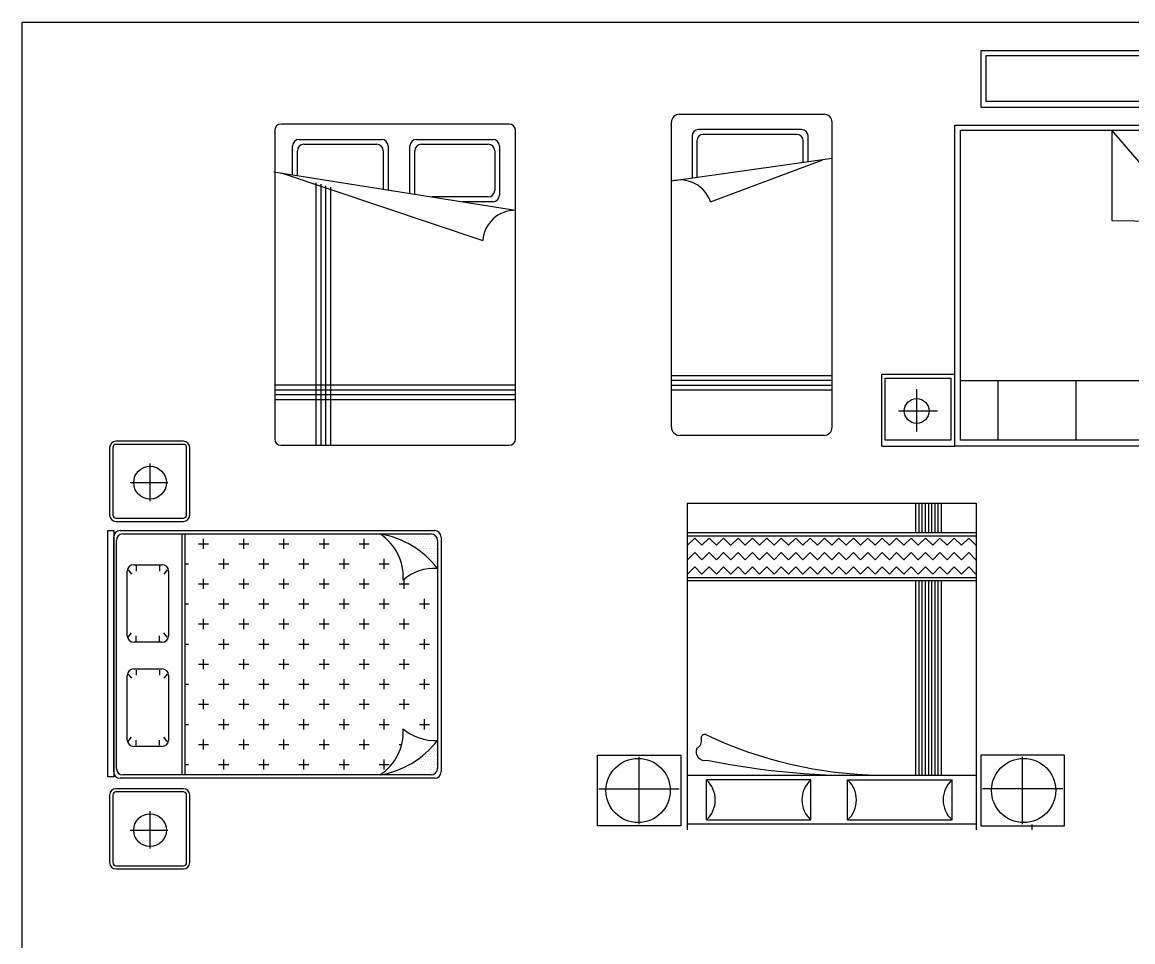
# Model space of a CAD drawing. Extents: x -42728 to 99010, y -18674 to 47645.
# Drawn here: x -1333 to 5584, y 40172 to 45898 of the extents above; entities that cross this region are included whole.
import ezdxf

# ---------------------------------------------------------------- set-up
doc = ezdxf.new("R2010")
doc.units = 0
doc.header["$LTSCALE"] = 100
doc.header["$MEASUREMENT"] = 0
doc.layers.get('0').update_dxf_attribs({"linetype": 'CONTINUOUS'})
doc.layers.add('LAYER1', color=9, linetype='CONTINUOUS')
doc.layers.add('家具', color=223, linetype='CONTINUOUS')

# ---------------------------------------------------------------- blocks, each defined once
blk = doc.blocks.new('A$C52715761')
at = {"layer": 'LAYER1', "color": 8}
for p, q in [((649.9, 2434.8), (1758.1, 2434.8)), ((649.9, 2146.9), (649.9, 2434.8)), ((1758.1, 2434.8), (1758.1, 2146.9)), ((1758.1, 2146.9), (649.9, 2146.9)), ((1923.8, 1399.5), (1431.6, 1967.8)), ((1431.6, 1967.8), (1431.6, 1405.3)), ((1431.6, 1405.3), (1923.8, 1399.5)), ((217.4, 91.5), (217.4, 356.7)), ((489.9, 409.8), (1923.8, 409.8)), ((724.6, 38.5), (724.6, 409.8)), ((1209.9, 38.5), (1209.9, 409.8)), ((1666.3, 38.5), (1666.3, 409.8)), ((2173.6, 91.5), (2173.6, 356.7)), ((103.8, 220.3), (346.1, 220.3)), ((2060, 220.3), (2302.3, 220.3)), ((1923.8, 38.5), (489.9, 38.5))]:
    blk.add_line(p, q, dxfattribs=at)
for centre in [(217.4, 220.3), (2173.6, 220.3)]:
    blk.add_circle(centre, 77.2, dxfattribs=at)
at = {"layer": '家具', "color": 3}
for p, q in [((619.6, 2465.1), (1788.4, 2465.1)), ((619.6, 2109), (619.6, 2465.1)), ((1788.4, 2465.1), (1788.4, 2109)), ((1788.4, 2109), (619.6, 2109)), ((454, 0), (454, 2000)), ((454, 2000), (1954, 2000)), ((489.9, 38.5), (489.9, 1967.8)), ((489.9, 1967.8), (1923.8, 1967.8)), ((1923.8, 1967.8), (1923.8, 38.5)), ((1954, 2000), (1954, 0)), ((0, 0), (0, 450)), ((0, 450), (454, 450)), ((20.5, 424.9), (429.4, 424.9)), ((20.5, 38.5), (20.5, 424.9)), ((429.4, 424.9), (429.4, 38.5)), ((1954, 450), (2400, 450)), ((1976.8, 417.3), (2378, 417.3)), ((1976.8, 23.4), (1976.8, 417.3)), ((2378, 417.3), (2378, 23.4)), ((2400, 450), (2400, 0)), ((429.4, 38.5), (20.5, 38.5)), ((2378, 23.4), (1976.8, 23.4)), ((0, 0), (454, 0)), ((1954, 0), (454, 0)), ((2400, 0), (1954, 0))]:
    blk.add_line(p, q, dxfattribs=at)
blk = doc.blocks.new('A$C4B267862')
at = {"layer": 'LAYER1', "color": 8}
for p, q in [((262.1, 2524.5), (262.1, 2291.1)), ((565.3, 2025.6), (627.8, 2025.6)), ((596.6, 1994.3), (596.6, 2056.8)), ((815.3, 2025.6), (877.8, 2025.6)), ((846.6, 1994.3), (846.6, 2056.8)), ((1065.3, 2025.6), (1127.8, 2025.6)), ((1096.6, 1994.3), (1096.6, 2056.8)), ((1315.3, 2025.6), (1377.8, 2025.6)), ((1346.6, 1994.3), (1346.6, 2056.8)), ((1565.3, 2025.6), (1627.8, 2025.6)), ((1596.6, 1994.3), (1596.6, 2056.8)), ((1760.6, 2072.4), (1760.6, 2072.4)), ((1776.2, 2072.4), (1776.2, 2072.4)), ((1791.9, 2072.4), (1791.9, 2072.4)), ((1807.5, 2072.4), (1807.5, 2072.4)), ((1815.3, 2056.8), (1815.3, 2056.8)), ((1823.1, 2072.4), (1823.1, 2072.4)), ((1830.9, 2056.8), (1830.9, 2056.8)), ((1838.7, 2072.4), (1838.7, 2072.4)), ((1846.6, 2056.8), (1846.6, 2056.8)), ((1854.4, 2072.4), (1854.4, 2072.4)), ((1854.4, 2041.2), (1854.4, 2041.2)), ((1862.2, 2056.8), (1862.2, 2056.8)), ((1870, 2072.4), (1870, 2072.4)), ((1870, 2041.2), (1870, 2041.2)), ((1877.8, 2056.8), (1877.8, 2056.8)), ((1877.8, 2025.6), (1877.8, 2025.6)), ((1885.6, 2072.4), (1885.6, 2072.4)), ((1885.6, 2041.2), (1885.6, 2041.2)), ((1893.4, 2056.8), (1893.4, 2056.8)), ((1893.4, 2025.6), (1893.4, 2025.6)), ((1901.2, 2072.4), (1901.2, 2072.4)), ((1901.2, 2041.2), (1901.2, 2041.2)), ((1901.2, 2009.9), (1901.2, 2009.9)), ((1909.1, 2056.8), (1909.1, 2056.8)), ((1909.1, 2025.6), (1909.1, 2025.6)), ((1916.9, 2072.4), (1916.9, 2072.4)), ((1916.9, 2041.2), (1916.9, 2041.2)), ((1916.9, 2009.9), (1916.9, 2009.9)), ((1924.7, 2056.8), (1924.7, 2056.8)), ((1924.7, 2025.6), (1924.7, 2025.6)), ((1932.5, 2072.4), (1932.5, 2072.4)), ((1932.5, 2041.2), (1932.5, 2041.2)), ((1932.5, 2009.9), (1932.5, 2009.9)), ((1940.3, 2056.8), (1940.3, 2056.8)), ((1940.3, 2025.6), (1940.3, 2025.6)), ((1948.1, 2072.4), (1948.1, 2072.4)), ((1948.1, 2041.2), (1948.1, 2041.2)), ((1948.1, 2009.9), (1948.1, 2009.9)), ((1955.9, 2056.8), (1955.9, 2056.8)), ((1955.9, 2025.6), (1955.9, 2025.6)), ((1963.7, 2072.4), (1963.7, 2072.4)), ((1963.7, 2041.2), (1963.7, 2041.2)), ((1963.7, 2009.9), (1963.7, 2009.9)), ((1971.6, 2056.8), (1971.6, 2056.8)), ((1971.6, 2025.6), (1971.6, 2025.6)), ((1979.4, 2072.4), (1979.4, 2072.4)), ((1979.4, 2041.2), (1979.4, 2041.2)), ((1979.4, 2009.9), (1979.4, 2009.9)), ((1987.2, 2056.8), (1987.2, 2056.8)), ((1987.2, 2025.6), (1987.2, 2025.6)), ((1995, 2072.4), (1995, 2072.4)), ((1995, 2041.2), (1995, 2041.2)), ((1995, 2009.9), (1995, 2009.9)), ((2002.8, 2056.8), (2002.8, 2056.8)), ((2002.8, 2025.6), (2002.8, 2025.6)), ((2010.6, 2072.4), (2010.6, 2072.4)), ((2010.6, 2041.2), (2010.6, 2041.2)), ((2010.6, 2009.9), (2010.6, 2009.9)), ((2018.4, 2056.8), (2018.4, 2056.8)), ((2018.4, 2025.6), (2018.4, 2025.6)), ((2026.2, 2072.4), (2026.2, 2072.4)), ((2026.2, 2041.2), (2026.2, 2041.2)), ((2026.2, 2009.9), (2026.2, 2009.9)), ((2034.1, 2056.8), (2034.1, 2056.8)), ((2034.1, 2025.6), (2034.1, 2025.6)), ((2041.9, 2072.4), (2041.9, 2072.4)), ((2041.9, 2041.2), (2041.9, 2041.2)), ((2041.9, 2009.9), (2041.9, 2009.9)), ((2049.7, 2056.8), (2049.7, 2056.8)), ((2049.7, 2025.6), (2049.7, 2025.6)), ((1924.7, 1994.3), (1924.7, 1994.3)), ((1940.3, 1994.3), (1940.3, 1994.3)), ((1948.1, 1978.7), (1948.1, 1978.7)), ((1955.9, 1994.3), (1955.9, 1994.3)), ((1963.7, 1978.7), (1963.7, 1978.7)), ((1971.6, 1994.3), (1971.6, 1994.3)), ((1971.6, 1963.1), (1971.6, 1963.1)), ((1979.4, 1978.7), (1979.4, 1978.7)), ((1987.2, 1994.3), (1987.2, 1994.3)), ((1987.2, 1963.1), (1987.2, 1963.1)), ((1995, 1978.7), (1995, 1978.7)), ((1995, 1947.4), (1995, 1947.4)), ((2002.8, 1994.3), (2002.8, 1994.3)), ((2002.8, 1963.1), (2002.8, 1963.1)), ((2010.6, 1978.7), (2010.6, 1978.7)), ((2010.6, 1947.4), (2010.6, 1947.4)), ((2018.4, 1994.3), (2018.4, 1994.3)), ((2018.4, 1963.1), (2018.4, 1963.1)), ((2026.2, 1978.7), (2026.2, 1978.7)), ((2026.2, 1947.4), (2026.2, 1947.4)), ((2034.1, 1994.3), (2034.1, 1994.3)), ((2034.1, 1963.1), (2034.1, 1963.1)), ((2041.9, 1978.7), (2041.9, 1978.7)), ((2041.9, 1947.4), (2041.9, 1947.4)), ((2049.7, 1994.3), (2049.7, 1994.3)), ((2049.7, 1963.1), (2049.7, 1963.1)), ((161.4, 1894.5), (338.3, 1894.5)), ((176.6, 1887.1), (176.6, 1855.2)), ((321.2, 1887.1), (321.2, 1855.2)), ((480.5, 1900.6), (502.8, 1900.6)), ((690.3, 1900.6), (752.8, 1900.6)), ((721.6, 1869.3), (721.6, 1931.8)), ((940.3, 1900.6), (1002.8, 1900.6)), ((971.6, 1869.3), (971.6, 1931.8)), ((1190.3, 1900.6), (1252.8, 1900.6)), ((1221.6, 1869.3), (1221.6, 1931.8)), ((1440.3, 1900.6), (1502.8, 1900.6)), ((1471.6, 1869.3), (1471.6, 1931.8)), ((1690.3, 1900.6), (1752.8, 1900.6)), ((1721.6, 1869.3), (1721.6, 1931.8)), ((2002.8, 1931.8), (2002.8, 1931.8)), ((2018.4, 1931.8), (2018.4, 1931.8)), ((2026.2, 1916.2), (2026.2, 1916.2)), ((2034.1, 1931.8), (2034.1, 1931.8)), ((2034.1, 1900.6), (2034.1, 1900.6)), ((2041.9, 1916.2), (2041.9, 1916.2)), ((2049.7, 1931.8), (2049.7, 1931.8)), ((2049.7, 1900.6), (2049.7, 1900.6)), ((121.4, 1452.1), (121.4, 1854.5)), ((127.7, 1862.7), (148.4, 1836.5)), ((370, 1862.7), (349.4, 1836.5)), ((378.3, 1854.5), (378.3, 1452.1)), ((596.6, 1744.3), (596.6, 1806.8)), ((846.6, 1744.3), (846.6, 1806.8)), ((1096.6, 1744.3), (1096.6, 1806.8)), ((1346.6, 1744.3), (1346.6, 1806.8)), ((1596.6, 1744.3), (1596.6, 1806.8)), ((1846.6, 1744.3), (1846.6, 1805.7)), ((565.3, 1775.6), (627.8, 1775.6)), ((815.3, 1775.6), (877.8, 1775.6)), ((1065.3, 1775.6), (1127.8, 1775.6)), ((1315.3, 1775.6), (1377.8, 1775.6)), ((1565.3, 1775.6), (1627.8, 1775.6)), ((1815.3, 1775.6), (1877.8, 1775.6)), ((721.6, 1619.3), (721.6, 1681.8)), ((971.6, 1619.3), (971.6, 1681.8)), ((1221.6, 1619.3), (1221.6, 1681.8)), ((1471.6, 1619.3), (1471.6, 1681.8)), ((1721.6, 1619.3), (1721.6, 1681.8)), ((1971.6, 1619.3), (1971.6, 1681.8)), ((480.5, 1650.6), (502.8, 1650.6)), ((690.3, 1650.6), (752.8, 1650.6)), ((940.3, 1650.6), (1002.8, 1650.6)), ((1190.3, 1650.6), (1252.8, 1650.6)), ((1440.3, 1650.6), (1502.8, 1650.6)), ((1690.3, 1650.6), (1752.8, 1650.6)), ((1940.3, 1650.6), (2002.8, 1650.6)), ((565.3, 1525.6), (627.8, 1525.6)), ((596.6, 1494.3), (596.6, 1556.8)), ((815.3, 1525.6), (877.8, 1525.6)), ((846.6, 1494.3), (846.6, 1556.8)), ((1065.3, 1525.6), (1127.8, 1525.6)), ((1096.6, 1494.3), (1096.6, 1556.8)), ((1315.3, 1525.6), (1377.8, 1525.6)), ((1346.6, 1494.3), (1346.6, 1556.8)), ((1565.3, 1525.6), (1627.8, 1525.6)), ((1596.6, 1494.3), (1596.6, 1556.8)), ((1815.3, 1525.6), (1877.8, 1525.6)), ((1846.6, 1494.3), (1846.6, 1556.8)), ((127.7, 1443.8), (148.4, 1470.1)), ((370, 1443.8), (349.4, 1470.1)), ((338.3, 1412.1), (161.4, 1412.1)), ((176.6, 1419.5), (176.6, 1451.3)), ((321.2, 1419.5), (321.2, 1451.3)), ((480.5, 1400.6), (502.8, 1400.6)), ((690.3, 1400.6), (752.8, 1400.6)), ((721.6, 1369.3), (721.6, 1431.8)), ((940.3, 1400.6), (1002.8, 1400.6)), ((971.6, 1369.3), (971.6, 1431.8)), ((1190.3, 1400.6), (1252.8, 1400.6)), ((1221.6, 1369.3), (1221.6, 1431.8)), ((1440.3, 1400.6), (1502.8, 1400.6)), ((1471.6, 1369.3), (1471.6, 1431.8)), ((1690.3, 1400.6), (1752.8, 1400.6)), ((1721.6, 1369.3), (1721.6, 1431.8)), ((1940.3, 1400.6), (2002.8, 1400.6)), ((1971.6, 1369.3), (1971.6, 1431.8)), ((161.4, 1245.3), (338.3, 1245.3)), ((565.3, 1275.6), (627.8, 1275.6)), ((596.6, 1244.3), (596.6, 1306.8)), ((815.3, 1275.6), (877.8, 1275.6)), ((846.6, 1244.3), (846.6, 1306.8)), ((1065.3, 1275.6), (1127.8, 1275.6)), ((1096.6, 1244.3), (1096.6, 1306.8)), ((1315.3, 1275.6), (1377.8, 1275.6)), ((1346.6, 1244.3), (1346.6, 1306.8)), ((1565.3, 1275.6), (1627.8, 1275.6)), ((1596.6, 1244.3), (1596.6, 1306.8)), ((1815.3, 1275.6), (1877.8, 1275.6)), ((1846.6, 1244.3), (1846.6, 1306.8)), ((121.4, 802.8), (121.4, 1205.3)), ((127.7, 1213.5), (148.4, 1187.2)), ((176.6, 1237.9), (176.6, 1206)), ((321.2, 1237.9), (321.2, 1206)), ((370, 1213.5), (349.4, 1187.2)), ((378.3, 1205.3), (378.3, 802.8)), ((721.6, 1119.3), (721.6, 1181.8)), ((971.6, 1119.3), (971.6, 1181.8)), ((1221.6, 1119.3), (1221.6, 1181.8)), ((1471.6, 1119.3), (1471.6, 1181.8)), ((1721.6, 1119.3), (1721.6, 1181.8)), ((1971.6, 1119.3), (1971.6, 1181.8)), ((480.5, 1150.6), (502.8, 1150.6)), ((690.3, 1150.6), (752.8, 1150.6)), ((940.3, 1150.6), (1002.8, 1150.6)), ((1190.3, 1150.6), (1252.8, 1150.6)), ((1440.3, 1150.6), (1502.8, 1150.6)), ((1690.3, 1150.6), (1752.8, 1150.6)), ((1940.3, 1150.6), (2002.8, 1150.6)), ((596.6, 994.3), (596.6, 1056.8)), ((846.6, 994.3), (846.6, 1056.8)), ((1096.6, 994.3), (1096.6, 1056.8)), ((1346.6, 994.3), (1346.6, 1056.8)), ((1596.6, 994.3), (1596.6, 1056.8)), ((1846.6, 994.3), (1846.6, 1056.8)), ((565.3, 1025.6), (627.8, 1025.6)), ((815.3, 1025.6), (877.8, 1025.6)), ((1065.3, 1025.6), (1127.8, 1025.6)), ((1315.3, 1025.6), (1377.8, 1025.6)), ((1565.3, 1025.6), (1627.8, 1025.6)), ((1815.3, 1025.6), (1877.8, 1025.6)), ((480.5, 900.6), (502.8, 900.6)), ((690.3, 900.6), (752.8, 900.6)), ((721.6, 869.3), (721.6, 931.8)), ((940.3, 900.6), (1002.8, 900.6)), ((971.6, 869.3), (971.6, 931.8)), ((1190.3, 900.6), (1252.8, 900.6)), ((1221.6, 869.3), (1221.6, 931.8)), ((1440.3, 900.6), (1502.8, 900.6)), ((1471.6, 869.3), (1471.6, 931.8)), ((1690.3, 900.6), (1752.8, 900.6)), ((1721.6, 869.3), (1721.6, 931.8)), ((1940.3, 900.6), (2002.8, 900.6)), ((1971.6, 869.3), (1971.6, 931.8)), ((127.7, 794.6), (148.4, 820.9)), ((338.3, 762.8), (161.4, 762.8)), ((176.6, 770.2), (176.6, 802.1)), ((321.2, 770.2), (321.2, 802.1)), ((370, 794.6), (349.4, 820.9)), ((565.3, 775.6), (627.8, 775.6)), ((596.6, 744.3), (596.6, 806.8)), ((815.3, 775.6), (877.8, 775.6)), ((846.6, 744.3), (846.6, 806.8)), ((1065.3, 775.6), (1127.8, 775.6)), ((1096.6, 744.3), (1096.6, 806.8)), ((1315.3, 775.6), (1377.8, 775.6)), ((1346.6, 744.3), (1346.6, 806.8)), ((1565.3, 775.6), (1627.8, 775.6)), ((1596.6, 744.3), (1596.6, 806.8)), ((1815.3, 775.6), (1830.3, 775.6)), ((2034.1, 775.6), (2034.1, 775.6)), ((2049.7, 775.6), (2049.7, 775.6)), ((1963.7, 697.4), (1963.7, 697.4)), ((1971.6, 713.1), (1971.6, 713.1)), ((1979.4, 697.4), (1979.4, 697.4)), ((1987.2, 713.1), (1987.2, 713.1)), ((1995, 728.7), (1995, 728.7)), ((1995, 697.4), (1995, 697.4)), ((2002.8, 713.1), (2002.8, 713.1)), ((2010.6, 728.7), (2010.6, 728.7)), ((2010.6, 697.4), (2010.6, 697.4)), ((2018.4, 744.3), (2018.4, 744.3)), ((2018.4, 713.1), (2018.4, 713.1)), ((2026.2, 759.9), (2026.2, 759.9)), ((2026.2, 728.7), (2026.2, 728.7)), ((2026.2, 697.4), (2026.2, 697.4)), ((2034.1, 744.3), (2034.1, 744.3)), ((2034.1, 713.1), (2034.1, 713.1)), ((2041.9, 759.9), (2041.9, 759.9)), ((2041.9, 728.7), (2041.9, 728.7)), ((2041.9, 697.4), (2041.9, 697.4)), ((2049.7, 744.3), (2049.7, 744.3)), ((2049.7, 713.1), (2049.7, 713.1)), ((480.5, 650.6), (502.8, 650.6)), ((690.3, 650.6), (752.8, 650.6)), ((721.6, 619.3), (721.6, 681.8)), ((940.3, 650.6), (1002.8, 650.6)), ((971.6, 619.3), (971.6, 681.8)), ((1190.3, 650.6), (1252.8, 650.6)), ((1221.6, 619.3), (1221.6, 681.8)), ((1440.3, 650.6), (1502.8, 650.6)), ((1471.6, 619.3), (1471.6, 681.8)), ((1690.3, 650.6), (1752.8, 650.6)), ((1721.6, 619.3), (1721.6, 681.8)), ((1854.4, 634.9), (1854.4, 634.9)), ((1870, 634.9), (1870, 634.9)), ((1885.6, 634.9), (1885.6, 634.9)), ((1893.4, 650.6), (1893.4, 650.6)), ((1901.2, 634.9), (1901.2, 634.9)), ((1909.1, 650.6), (1909.1, 650.6)), ((1916.9, 666.2), (1916.9, 666.2)), ((1916.9, 634.9), (1916.9, 634.9)), ((1924.7, 650.6), (1924.7, 650.6)), ((1932.5, 666.2), (1932.5, 666.2)), ((1932.5, 634.9), (1932.5, 634.9)), ((1940.3, 681.8), (1940.3, 681.8)), ((1940.3, 650.6), (1940.3, 650.6)), ((1948.1, 666.2), (1948.1, 666.2)), ((1948.1, 634.9), (1948.1, 634.9)), ((1955.9, 681.8), (1955.9, 681.8)), ((1955.9, 650.6), (1955.9, 650.6)), ((1963.7, 666.2), (1963.7, 666.2)), ((1963.7, 634.9), (1963.7, 634.9)), ((1971.6, 681.8), (1971.6, 681.8)), ((1971.6, 650.6), (1971.6, 650.6)), ((1979.4, 666.2), (1979.4, 666.2)), ((1979.4, 634.9), (1979.4, 634.9)), ((1987.2, 681.8), (1987.2, 681.8)), ((1987.2, 650.6), (1987.2, 650.6)), ((1995, 666.2), (1995, 666.2)), ((1995, 634.9), (1995, 634.9)), ((2002.8, 681.8), (2002.8, 681.8)), ((2002.8, 650.6), (2002.8, 650.6)), ((2010.6, 666.2), (2010.6, 666.2)), ((2010.6, 634.9), (2010.6, 634.9)), ((2018.4, 681.8), (2018.4, 681.8)), ((2018.4, 650.6), (2018.4, 650.6)), ((2026.2, 666.2), (2026.2, 666.2)), ((2026.2, 634.9), (2026.2, 634.9)), ((2034.1, 681.8), (2034.1, 681.8)), ((2034.1, 650.6), (2034.1, 650.6)), ((2041.9, 666.2), (2041.9, 666.2)), ((2041.9, 634.9), (2041.9, 634.9)), ((2049.7, 681.8), (2049.7, 681.8)), ((2049.7, 650.6), (2049.7, 650.6)), ((1721.6, 588.1), (1721.6, 588.1)), ((1737.2, 588.1), (1737.2, 588.1)), ((1752.8, 588.1), (1752.8, 588.1)), ((1768.4, 588.1), (1768.4, 588.1)), ((1776.2, 603.7), (1776.2, 603.7)), ((1784.1, 588.1), (1784.1, 588.1)), ((1791.9, 603.7), (1791.9, 603.7)), ((1799.7, 588.1), (1799.7, 588.1)), ((1807.5, 603.7), (1807.5, 603.7)), ((1815.3, 619.3), (1815.3, 619.3)), ((1815.3, 588.1), (1815.3, 588.1)), ((1823.1, 603.7), (1823.1, 603.7)), ((1830.9, 619.3), (1830.9, 619.3)), ((1830.9, 588.1), (1830.9, 588.1)), ((1838.7, 603.7), (1838.7, 603.7)), ((1846.6, 619.3), (1846.6, 619.3)), ((1846.6, 588.1), (1846.6, 588.1)), ((1854.4, 603.7), (1854.4, 603.7)), ((1862.2, 619.3), (1862.2, 619.3)), ((1862.2, 588.1), (1862.2, 588.1)), ((1870, 603.7), (1870, 603.7)), ((1877.8, 619.3), (1877.8, 619.3)), ((1877.8, 588.1), (1877.8, 588.1)), ((1885.6, 603.7), (1885.6, 603.7)), ((1893.4, 619.3), (1893.4, 619.3)), ((1893.4, 588.1), (1893.4, 588.1)), ((1901.2, 603.7), (1901.2, 603.7)), ((1909.1, 619.3), (1909.1, 619.3)), ((1909.1, 588.1), (1909.1, 588.1)), ((1916.9, 603.7), (1916.9, 603.7)), ((1924.7, 619.3), (1924.7, 619.3)), ((1924.7, 588.1), (1924.7, 588.1)), ((1932.5, 603.7), (1932.5, 603.7)), ((1940.3, 619.3), (1940.3, 619.3)), ((1940.3, 588.1), (1940.3, 588.1)), ((1948.1, 603.7), (1948.1, 603.7)), ((1955.9, 619.3), (1955.9, 619.3)), ((1955.9, 588.1), (1955.9, 588.1)), ((1963.7, 603.7), (1963.7, 603.7)), ((1971.6, 619.3), (1971.6, 619.3)), ((1971.6, 588.1), (1971.6, 588.1)), ((1979.4, 603.7), (1979.4, 603.7)), ((1987.2, 619.3), (1987.2, 619.3)), ((1987.2, 588.1), (1987.2, 588.1)), ((1995, 603.7), (1995, 603.7)), ((2002.8, 619.3), (2002.8, 619.3)), ((2002.8, 588.1), (2002.8, 588.1)), ((2010.6, 603.7), (2010.6, 603.7)), ((2018.4, 619.3), (2018.4, 619.3)), ((2018.4, 588.1), (2018.4, 588.1)), ((2026.2, 603.7), (2026.2, 603.7)), ((2034.1, 619.3), (2034.1, 619.3)), ((2041.9, 603.7), (2041.9, 603.7)), ((2049.7, 619.3), (2049.7, 619.3)), ((262.1, 360.5), (262.1, 127.1)), ((138.6, 241.6), (373.8, 241.6))]:
    blk.add_line(p, q, dxfattribs=at)
for centre in [(262.9, 2405.6), (262.9, 241.6)]:
    blk.add_circle(centre, 101.8, dxfattribs=at)
for centre, radius, start, end in [((1522.6, 1820.1), 317, 356.23284, 57.02987), ((1603.2, 1526.4), 567.2, 37.47692, 80.67444), ((161.4, 1854.5), 40, 90, 180), ((338.3, 1854.5), 40, 0, 90), ((2034, 1574.5), 297.6, 86.26013, 130.94147), ((161.4, 1452.1), 40, 180, 270), ((338.3, 1452.1), 40, 270, 0), ((161.4, 1205.3), 40, 90, 180), ((338.3, 1205.3), 40, 0, 90), ((1522.6, 852), 317, 302.97013, 3.76716), ((2034, 1097.7), 297.6, 229.05853, 273.73987), ((161.4, 802.8), 40, 180, 270), ((338.3, 802.8), 40, 270, 0), ((1603.2, 1145.8), 567.2, 279.32556, 322.52308)]:
    blk.add_arc(centre, radius, start, end, dxfattribs=at)
at = {"layer": '家具', "color": 3}
for p, q in [((470.8, 2664), (50.8, 2664)), ((470.8, 2644), (50.8, 2644)), ((10.8, 2624), (10.8, 2204)), ((30.8, 2624), (30.8, 2204)), ((490.8, 2204), (490.8, 2624)), ((510.8, 2204), (510.8, 2624)), ((138.6, 2405.6), (373.8, 2405.6)), ((50.8, 2184), (470.8, 2184)), ((50.8, 2164), (470.8, 2164)), ((0, 573.5), (0, 2106.8)), ((0, 2106.8), (36.7, 2106.8)), ((36.7, 2106.8), (36.7, 573.5)), ((76.7, 2106.8), (2035.8, 2106.8)), ((93.4, 2086.1), (2013.4, 2086.1)), ((460.5, 2086.1), (460.5, 586.1)), ((480.5, 2086.1), (480.5, 586.1)), ((36.7, 604.4), (36.7, 2066.8)), ((53.4, 626.1), (53.4, 2046.1)), ((2053.4, 2046.1), (2053.4, 626.1)), ((2075.8, 2066.8), (2075.8, 604.4)), ((36.7, 573.5), (0, 573.5)), ((2035.8, 564.4), (76.7, 564.4)), ((2013.4, 586.1), (93.4, 586.1)), ((470.8, 500), (50.8, 500)), ((10.8, 460), (10.8, 40)), ((30.8, 460), (30.8, 40)), ((470.8, 480), (50.8, 480)), ((490.8, 40), (490.8, 460)), ((510.8, 40), (510.8, 460)), ((50.8, 20), (470.8, 20)), ((50.8, 0), (470.8, 0))]:
    blk.add_line(p, q, dxfattribs=at)
for centre, radius, start, end in [((50.8, 2624), 40, 90, 180), ((50.8, 2624), 20, 90, 180), ((470.8, 2624), 40, 0, 90), ((470.8, 2624), 20, 0, 90), ((50.8, 2204), 40, 180, 270), ((50.8, 2204), 20, 180, 270), ((470.8, 2204), 40, 270, 0), ((470.8, 2204), 20, 270, 0), ((76.7, 2066.8), 40, 90, 180), ((93.4, 2046.1), 40, 90, 180), ((2013.4, 2046.1), 40, 0, 90), ((2035.8, 2066.8), 40, 0, 90), ((93.4, 626.1), 40, 180, 270), ((2013.4, 626.1), 40, 270, 0), ((76.7, 604.4), 40, 180, 270), ((2035.8, 604.4), 40, 270, 0), ((50.8, 460), 40, 90, 180), ((470.8, 460), 40, 0, 90), ((50.8, 460), 20, 90, 180), ((470.8, 460), 20, 0, 90), ((50.8, 40), 40, 180, 270), ((50.8, 40), 20, 180, 270), ((470.8, 40), 40, 270, 0), ((470.8, 40), 20, 270, 0)]:
    blk.add_arc(centre, radius, start, end, dxfattribs=at)
blk = doc.blocks.new('A$C6B114352')
at = {"layer": 'LAYER1', "color": 8}
for p, q in [((1983.3, 1851.7), (1983.3, 2035.2)), ((2003.3, 1851.7), (2003.3, 2035.2)), ((2023.3, 1851.7), (2023.3, 2035.2)), ((2043.3, 1851.7), (2043.3, 2035.2)), ((2063.3, 1851.7), (2063.3, 2035.2)), ((2083.3, 1851.7), (2083.3, 2035.2)), ((2103.3, 1851.7), (2103.3, 2035.2)), ((2123.3, 1851.7), (2123.3, 2035.2)), ((2143.3, 1851.7), (2143.3, 2035.2)), ((559.7, 1851.7), (2359.7, 1851.7)), ((559.7, 1831.7), (2359.7, 1831.7)), ((606.6, 1816.5), (561.7, 1771.6)), ((651.5, 1771.6), (606.6, 1816.5)), ((696.4, 1816.5), (651.5, 1771.6)), ((741.3, 1771.6), (696.4, 1816.5)), ((786.2, 1816.5), (741.3, 1771.6)), ((829.6, 1773.1), (786.2, 1816.5)), ((876, 1816.5), (831.1, 1771.6)), ((920.9, 1771.6), (876, 1816.5)), ((965.8, 1816.5), (920.9, 1771.6)), ((1010.7, 1771.6), (965.8, 1816.5)), ((1055.6, 1816.5), (1010.7, 1771.6)), ((1100.5, 1771.6), (1055.6, 1816.5)), ((1145.4, 1816.5), (1100.5, 1771.6)), ((1190.3, 1771.6), (1145.4, 1816.5)), ((1235.2, 1816.5), (1190.3, 1771.6)), ((1280.1, 1771.6), (1235.2, 1816.5)), ((1325, 1816.5), (1280.1, 1771.6)), ((1369.9, 1771.6), (1325, 1816.5)), ((1414.8, 1816.5), (1369.9, 1771.6)), ((1459.7, 1771.6), (1414.8, 1816.5)), ((1504.6, 1816.5), (1459.7, 1771.6)), ((1549.5, 1771.6), (1504.6, 1816.5)), ((1594.4, 1816.5), (1549.5, 1771.6)), ((1639.3, 1771.6), (1594.4, 1816.5)), ((1684.2, 1816.5), (1639.3, 1771.6)), ((1729.1, 1771.6), (1684.2, 1816.5)), ((1774, 1816.5), (1729.1, 1771.6)), ((1818.9, 1771.6), (1774, 1816.5)), ((1863.8, 1816.5), (1818.9, 1771.6)), ((1908.7, 1771.6), (1863.8, 1816.5)), ((1953.6, 1816.5), (1908.7, 1771.6)), ((1998.5, 1771.6), (1953.6, 1816.5)), ((2043.4, 1816.5), (1998.5, 1771.6)), ((2088.3, 1771.6), (2043.4, 1816.5)), ((2133.2, 1816.5), (2088.3, 1771.6)), ((2178.1, 1771.6), (2133.2, 1816.5)), ((2223, 1816.5), (2178.1, 1771.6)), ((2267.9, 1771.6), (2223, 1816.5)), ((2312.8, 1816.5), (2267.9, 1771.6)), ((2357.7, 1771.6), (2312.8, 1816.5)), ((831.1, 1771.6), (829.6, 1773.1)), ((2359.7, 1773.6), (2357.7, 1771.6)), ((606.6, 1726.7), (561.7, 1681.8)), ((651.5, 1681.8), (606.6, 1726.7)), ((696.4, 1726.7), (651.5, 1681.8)), ((741.3, 1681.8), (696.4, 1726.7)), ((786.2, 1726.7), (741.3, 1681.8)), ((829.6, 1683.3), (786.2, 1726.7)), ((831.1, 1681.8), (829.6, 1683.3)), ((876, 1726.7), (831.1, 1681.8)), ((920.9, 1681.8), (876, 1726.7)), ((965.8, 1726.7), (920.9, 1681.8)), ((1010.7, 1681.8), (965.8, 1726.7)), ((1055.6, 1726.7), (1010.7, 1681.8)), ((1100.5, 1681.8), (1055.6, 1726.7)), ((1145.4, 1726.7), (1100.5, 1681.8)), ((1190.3, 1681.8), (1145.4, 1726.7)), ((1235.2, 1726.7), (1190.3, 1681.8)), ((1280.1, 1681.8), (1235.2, 1726.7)), ((1325, 1726.7), (1280.1, 1681.8)), ((1369.9, 1681.8), (1325, 1726.7)), ((1414.8, 1726.7), (1369.9, 1681.8)), ((1459.7, 1681.8), (1414.8, 1726.7)), ((1504.6, 1726.7), (1459.7, 1681.8)), ((1549.5, 1681.8), (1504.6, 1726.7)), ((1594.4, 1726.7), (1549.5, 1681.8)), ((1639.3, 1681.8), (1594.4, 1726.7)), ((1684.2, 1726.7), (1639.3, 1681.8)), ((1729.1, 1681.8), (1684.2, 1726.7)), ((1774, 1726.7), (1729.1, 1681.8)), ((1818.9, 1681.8), (1774, 1726.7)), ((1863.8, 1726.7), (1818.9, 1681.8)), ((1908.7, 1681.8), (1863.8, 1726.7)), ((1953.6, 1726.7), (1908.7, 1681.8)), ((1998.5, 1681.8), (1953.6, 1726.7)), ((2043.4, 1726.7), (1998.5, 1681.8)), ((2088.3, 1681.8), (2043.4, 1726.7)), ((2133.2, 1726.7), (2088.3, 1681.8)), ((2178.1, 1681.8), (2133.2, 1726.7)), ((2223, 1726.7), (2178.1, 1681.8)), ((2267.9, 1681.8), (2223, 1726.7)), ((2312.8, 1726.7), (2267.9, 1681.8)), ((2357.7, 1681.8), (2312.8, 1726.7)), ((2359.7, 1683.8), (2357.7, 1681.8)), ((606.6, 1636.9), (561.7, 1592)), ((651.5, 1592), (606.6, 1636.9)), ((696.4, 1636.9), (651.5, 1592)), ((741.3, 1592), (696.4, 1636.9)), ((786.2, 1636.9), (741.3, 1592)), ((829.6, 1593.5), (786.2, 1636.9)), ((831.1, 1592), (829.6, 1593.5)), ((876, 1636.9), (831.1, 1592)), ((920.9, 1592), (876, 1636.9)), ((965.8, 1636.9), (920.9, 1592)), ((1010.7, 1592), (965.8, 1636.9)), ((1055.6, 1636.9), (1010.7, 1592)), ((1100.5, 1592), (1055.6, 1636.9)), ((1145.4, 1636.9), (1100.5, 1592)), ((1190.3, 1592), (1145.4, 1636.9)), ((1235.2, 1636.9), (1190.3, 1592)), ((1280.1, 1592), (1235.2, 1636.9)), ((1325, 1636.9), (1280.1, 1592)), ((1369.9, 1592), (1325, 1636.9)), ((1414.8, 1636.9), (1369.9, 1592)), ((1459.7, 1592), (1414.8, 1636.9)), ((1504.6, 1636.9), (1459.7, 1592)), ((1549.5, 1592), (1504.6, 1636.9)), ((1594.4, 1636.9), (1549.5, 1592)), ((1639.3, 1592), (1594.4, 1636.9)), ((1684.2, 1636.9), (1639.3, 1592)), ((1729.1, 1592), (1684.2, 1636.9)), ((1774, 1636.9), (1729.1, 1592)), ((1818.9, 1592), (1774, 1636.9)), ((1863.8, 1636.9), (1818.9, 1592)), ((1908.7, 1592), (1863.8, 1636.9)), ((1953.6, 1636.9), (1908.7, 1592)), ((1998.5, 1592), (1953.6, 1636.9)), ((2043.4, 1636.9), (1998.5, 1592)), ((2088.3, 1592), (2043.4, 1636.9)), ((2133.2, 1636.9), (2088.3, 1592)), ((2178.1, 1592), (2133.2, 1636.9)), ((2223, 1636.9), (2178.1, 1592)), ((2267.9, 1592), (2223, 1636.9)), ((2312.8, 1636.9), (2267.9, 1592)), ((2357.7, 1592), (2312.8, 1636.9)), ((2359.7, 1594), (2357.7, 1592)), ((559.7, 1571.7), (2359.7, 1571.7)), ((559.7, 1551.7), (2359.7, 1551.7)), ((1983.3, 341.2), (1983.3, 1551.7)), ((2003.3, 341.2), (2003.3, 1551.7)), ((2023.3, 341.2), (2023.3, 1551.7)), ((2043.3, 341.2), (2043.3, 1551.7)), ((2063.3, 341.2), (2063.3, 1551.7)), ((2083.3, 341.2), (2083.3, 1551.7)), ((2103.3, 341.2), (2103.3, 1551.7)), ((2123.3, 341.2), (2123.3, 1551.7)), ((2143.3, 341.2), (2143.3, 1551.7)), ((260, 35.2), (260, 455.2)), ((2648.5, 35.2), (2648.5, 455.2)), ((1329.8, 311.3), (678.9, 311.3)), ((678.9, 61.3), (678.9, 311.3)), ((1329.8, 61.3), (1329.8, 311.3)), ((1558.1, 61.3), (1558.1, 311.3)), ((1558.1, 311.3), (2209, 311.3)), ((2209, 61.3), (2209, 311.3)), ((10, 255.4), (510, 255.4)), ((2898.5, 255.4), (2398.5, 255.4)), ((678.9, 61.3), (1329.8, 61.3)), ((1558.1, 61.3), (2209, 61.3))]:
    blk.add_line(p, q, dxfattribs=at)
for centre in [(253.6, 244.9), (2654.8, 244.9)]:
    blk.add_circle(centre, 200, dxfattribs=at)
for centre, radius, start, end in [((599.1, 552.7), 49.5, 294.15677, 17.35765), ((668.4, 571.6), 22.5, 73.61869, 190.52174), ((1793, 2946.4), 2605.3, 244.58317, 269.26728), ((667.5, 485.5), 53, 155.33455, 285.66068), ((1620.6, 5013.1), 4673.9, 258.41359, 271.70562), ((565.9, 186.3), 168.5, 312.10541, 47.89459), ((1442.7, 186.3), 168.5, 132.10541, 227.89459), ((1445.1, 186.3), 168.5, 312.10541, 47.89459), ((2321.9, 186.3), 168.5, 132.10541, 227.89459)]:
    blk.add_arc(centre, radius, start, end, dxfattribs=at)
at = {"layer": '家具', "color": 3}
for p, q in [((559.7, 2035.2), (559.7, 35.2)), ((559.7, 2035.2), (2359.7, 2035.2)), ((2359.7, 2035.2), (2359.7, 35.2)), ((2359.7, 2035.2), (2359.7, 35.2)), ((0, 465.2), (520, 465.2)), ((0, 25.2), (0, 465.2)), ((520, 465.2), (520, 25.2)), ((2388.3, 465.2), (2388.3, 25.2)), ((2908.3, 465.2), (2388.3, 465.2)), ((2908.3, 25.2), (2908.3, 465.2)), ((559.7, 341.2), (2359.7, 341.2)), ((520, 25.2), (0, 25.2)), ((2359.7, 35.2), (559.7, 35.2)), ((559.7, 35.2), (559.7, 0)), ((2359.7, 35.2), (2359.7, 0)), ((2388.3, 25.2), (2908.3, 25.2)), ((2708.2, 0), (2708.2, 32.4))]:
    blk.add_line(p, q, dxfattribs=at)
blk = doc.blocks.new('A$C3A8D5B16')
for p, q in [((4.4, 1960), (4.4, 40)), ((1464.4, 2000), (44.4, 2000)), ((1504.4, 40), (1504.4, 1960)), ((155.9, 1904.4), (670.3, 1904.4)), ((185.9, 1874.4), (640.3, 1874.4)), ((887, 1904.4), (1364.5, 1904.4)), ((917, 1874.4), (1334.5, 1874.4)), ((115.9, 1687.3), (115.9, 1864.4)), ((145.9, 1683.1), (145.9, 1834.4)), ((680.3, 1834.4), (680.3, 1595.4)), ((710.3, 1864.4), (710.3, 1590.6)), ((847, 1568.9), (847, 1864.4)), ((877, 1564.1), (877, 1834.4)), ((1374.5, 1834.4), (1374.5, 1586.9)), ((1404.5, 1864.4), (1404.5, 1556.9)), ((0, 1703.6), (1504.4, 1464.3)), ((45.2, 1697.3), (1300.1, 1275.6)), ((263.4, 0), (263.4, 1634)), ((293.4, 0), (293.4, 1625.3)), ((323.4, 0), (323.4, 1616.6)), ((353.4, 0), (353.4, 1607.9)), ((1334.5, 1546.9), (985.5, 1546.9)), ((1364.5, 1516.9), (1174, 1516.9)), ((1504.4, 373.4), (4.4, 373.4)), ((1504.4, 343.4), (4.4, 343.4)), ((1504.4, 313.4), (4.4, 313.4)), ((1504.4, 283.4), (4.4, 283.4)), ((44.4, 0), (1464.4, 0))]:
    blk.add_line(p, q)
for centre, radius, start, end in [((44.4, 1960), 40, 90, 180), ((1464.4, 1960), 40, 0, 90), ((155.9, 1864.4), 40, 90, 180), ((185.9, 1834.4), 40, 90, 180), ((640.3, 1834.4), 40, 0, 90), ((670.3, 1864.4), 40, 0, 90), ((887, 1864.4), 40, 90, 180), ((917, 1834.4), 40, 90, 180), ((1334.5, 1834.4), 40, 0, 90), ((1364.5, 1864.4), 40, 0, 90), ((1334.5, 1586.9), 40, 270, 0), ((1364.5, 1556.9), 40, 270, 0), ((1502.6, 1259.9), 203.2, 89.49919, 175.56467), ((44.4, 40), 40, 180, 270), ((1464.4, 40), 40, 270, 0)]:
    blk.add_arc(centre, radius, start, end)
blk = doc.blocks.new('A$C09AD4700')
for p, q in [((0, 50), (0, 1950)), ((50, 2000), (950, 2000)), ((1000, 50), (1000, 1950)), ((810.3, 1904.4), (167.8, 1904.4)), ((780.3, 1874.4), (197.8, 1874.4)), ((127.8, 1864.4), (127.8, 1601.8)), ((157.8, 1834.4), (157.8, 1606)), ((820.3, 1699.4), (820.3, 1834.4)), ((850.3, 1703.6), (850.3, 1864.4)), ((1000, 1724.7), (0, 1583.7)), ((243.6, 1454.4), (942.2, 1716.6)), ((0, 373.4), (1000, 373.4)), ((0, 343.4), (1000, 343.4)), ((0, 313.4), (1000, 313.4)), ((0, 283.4), (1000, 283.4)), ((950, 0), (50, 0))]:
    blk.add_line(p, q)
for centre, radius, start, end in [((50, 1950), 50, 90, 180), ((950, 1950), 50, 0, 90), ((167.8, 1864.4), 40, 90, 180), ((197.8, 1834.4), 40, 90, 180), ((780.3, 1834.4), 40, 0, 90), ((810.3, 1864.4), 40, 0, 90), ((51.8, 1387.3), 203.2, 19.27951, 104.76299), ((50, 50), 50, 180, 270), ((950, 50), 50, 270, 0)]:
    blk.add_arc(centre, radius, start, end)

msp = doc.modelspace()

# ---------------------------------------------------------------- linework, layer by layer
for p, q in [((-1333.00742, 45898.4678), (31321.88545, 45898.4678)), ((-1333.00742, 21426.20992), (-1333.00742, 45898.4678))]:
    msp.add_line(p, q)

# ---------------------------------------------------------------- block references
for name, p in [('A$C52715761', (4020.46554, 43257.41571)), ('A$C09AD4700', (2710.66944, 43325.77202)), ('A$C3A8D5B16', (234.98012, 43263.92838)), ('A$C4B267862', (-799.86634, 40625.55373)), ('A$C6B114352', (2249.08505, 40869.27863))]:
    msp.add_blockref(name, p)

doc.saveas('drawing.dxf')
